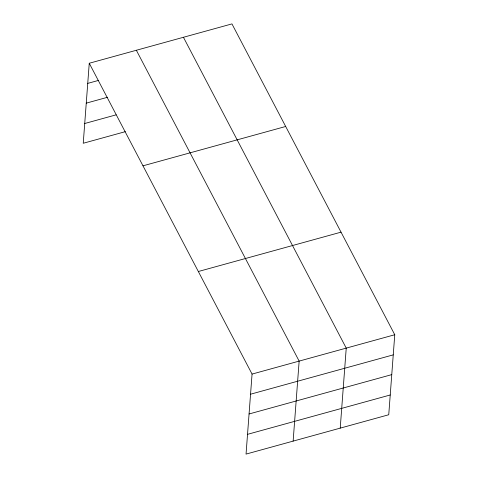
<?xml version="1.0" encoding="UTF-8"?>
<svg xmlns="http://www.w3.org/2000/svg" width="478" height="478" viewBox="0 0 478 478"><rect width="100%" height="100%" fill="white"/><g stroke="black" fill="none" stroke-linecap="round" stroke-linejoin="round"><path stroke-width="0.72" d="M89.255 63.251L252.061 374.083L246.045 454.1L388.745 414.749L394.762 334.737L231.955 23.9L89.255 63.251L83.238 143.263L125.338 131.659M293.134 441.116L299.15 361.099L136.35 50.262M340.222 428.127L346.239 348.115L183.438 37.278M87.743 83.381L98.444 80.429M86.255 103.14L107.664 97.237M84.726 123.503L116.118 114.845M142.982 165.824L285.683 126.479M198.334 271.51L341.035 232.159M252.061 374.083L394.762 334.737M250.544 394.213L393.245 354.867M249.062 413.978L391.757 374.627M247.526 434.341L390.227 394.989"/></g></svg>
